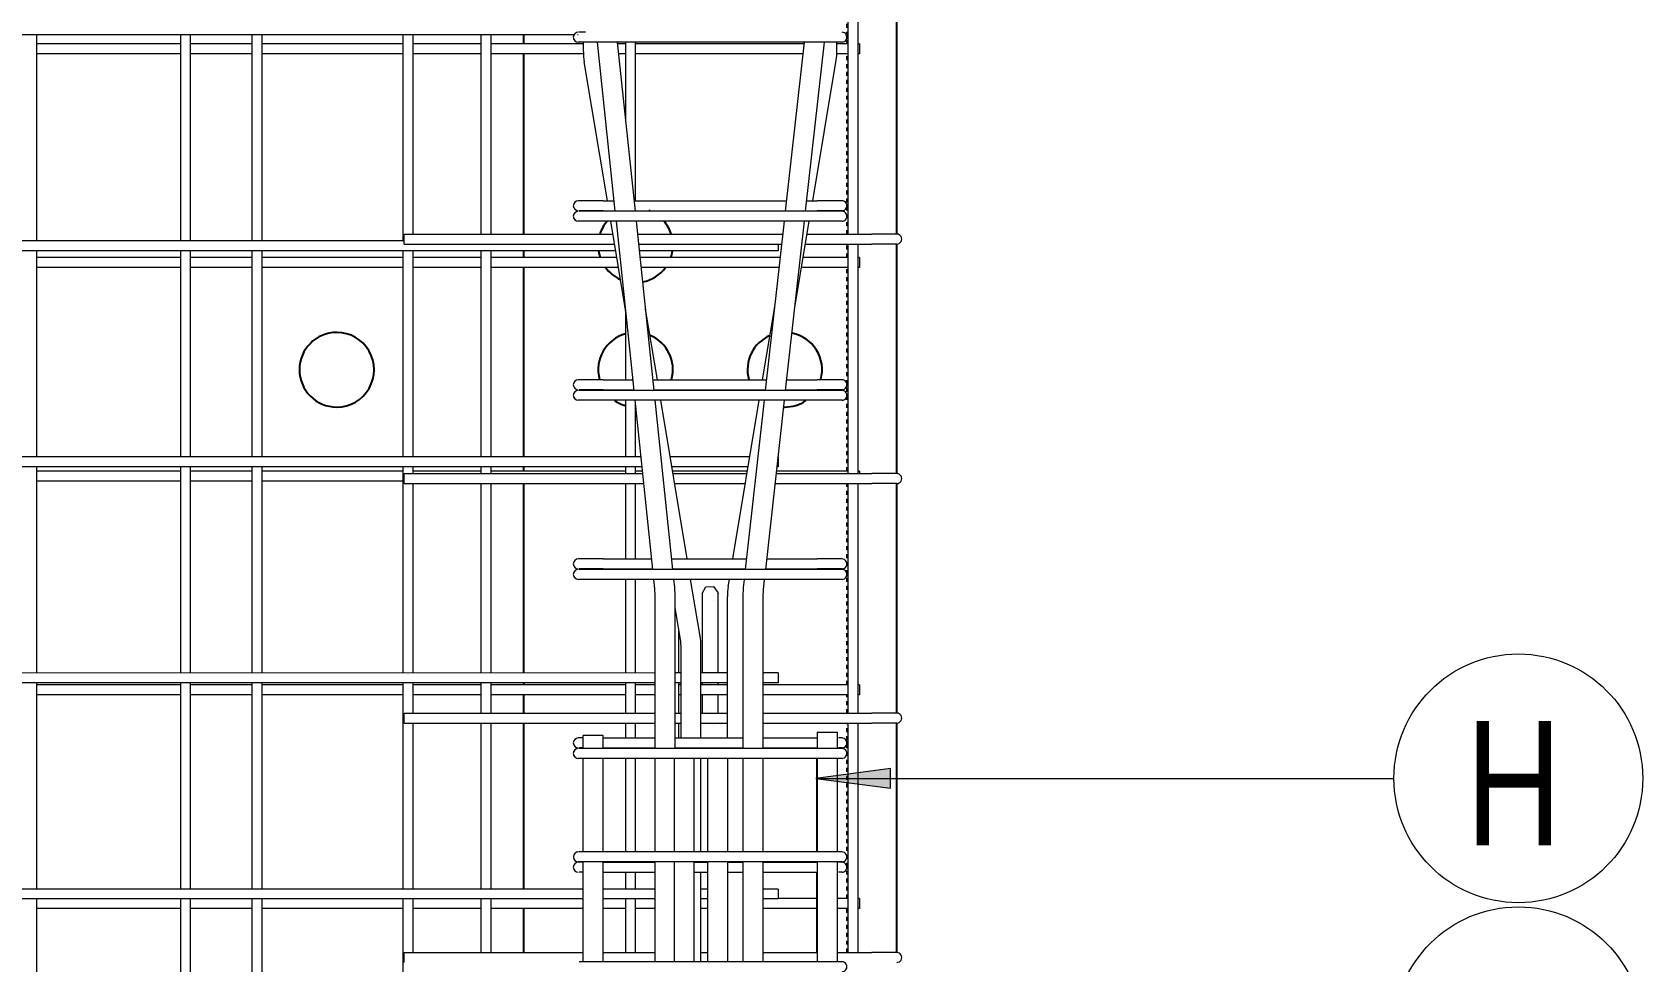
# Model space of a CAD drawing. Header units: millimetres. Extents: x -12508 to 11584, y -2169 to 13538.
# Drawn here: x -9081 to -7786, y -721 to 26 of the extents above; entities that cross this region are included whole.
import ezdxf

# ---------------------------------------------------------------- set-up
doc = ezdxf.new("R2010")
doc.units = ezdxf.units.MM
doc.linetypes.add('Dash', pattern=[6.36, 3.18, -3.18])
for name, color, linetype, lineweight in [('A-GENM', 13, 'Continuous', 18), ('A-WALL', 113, 'Continuous', 25), ('A-WALL-HDLN', 110, 'Dash', 25), ('S-COLS', 52, 'Continuous', 18), ('S-RBAR', 171, 'Continuous', 18), ('S-RBAR-IDEN', 171, 'Continuous', 9)]:
    doc.layers.add(name, color=color, linetype=linetype, lineweight=lineweight)
doc.styles.add('Nirmala UI Semilight', font='NirmalaS.ttf', dxfattribs={"width": 0.8, "height": 100})

# ---------------------------------------------------------------- blocks, each defined once
blk = doc.blocks.new('12_7Ø_ Lifting Insert_COLUMN - 12_9Ø Lifting insert-V5-Elevation Front 1')
at = {"layer": 'A-GENM'}
for p, q in [((-8538.2, -419.3), (-8538.2, -419.3)), ((-8533, -430.8), (-8533, -430.8)), ((-8541.9, -497.4), (-8541.9, -498.4)), ((-8529.2, -498.4), (-8529.2, -496.9)), ((-8538.2, -519.3), (-8538.2, -519.3)), ((-8533, -530.8), (-8533, -530.8))]:
    blk.add_line(p, q, dxfattribs=at)
at = {"layer": 'A-GENM', "flags": 128}
for points in [[(-8541.9, -425.1), (-8539, -419.7), (-8533, -419.3), (-8529.3, -424.2), (-8529.2, -425.1)], [(-8541.9, -425.1), (-8541.9, -429.1), (-8541.9, -440.7), (-8541.9, -457.9), (-8541.9, -477.8), (-8541.9, -488.9)], [(-8529.2, -488.9), (-8529.2, -472.3), (-8529.2, -452.8), (-8529.2, -436.9), (-8529.2, -427.2), (-8529.2, -425.1)], [(-8541.9, -506.4), (-8541.9, -513.2), (-8541.9, -521.2)], [(-8529.2, -521), (-8529.2, -509.4), (-8529.2, -506.4)]]:
    blk.add_lwpolyline(points, dxfattribs=at)
blk = doc.blocks.new('M_Rebar Tag_rfa MARK - ARROW-794226-Elevation Front 1')
at = {"layer": 'S-RBAR-IDEN'}
blk.add_circle((-7744.2, 3994.2), 100, dxfattribs=at)

msp = doc.modelspace()

# ---------------------------------------------------------------- hatches: boundary and pattern name
at = {"layer": 'S-RBAR-IDEN'}
msp.add_hatch(color=256, dxfattribs=at).paths.add_polyline_path([(-8450.73685, -573.65832), (-8390.73685, -581.55747), (-8390.73685, -565.75917)])

# ---------------------------------------------------------------- linework, layer by layer
at = {"layer": 'A-WALL'}
for p, q in [((-8385.5765, -136.15574), (-8385.57843, 48.34401)), ((-8685.59389, 23.9958), (-8685.59382, 16.9095)), ((-8685.59373, 8.9095), (-8685.59222, -136.15877)), ((-8685.59208, -149.64852), (-8685.59202, -154.84912)), ((-8385.57449, -328.65574), (-8385.57642, -144.15599)), ((-8685.59194, -162.84912), (-8685.59034, -315.29284)), ((-8685.59026, -323.29284), (-8685.59023, -326.60774)), ((-8685.59012, -336.65923), (-8685.58853, -488.93716)), ((-8385.57248, -521.15574), (-8385.57441, -336.65599)), ((-8685.58845, -496.93716), (-8685.58843, -498.36636)), ((-8685.58835, -506.36636), (-8685.58819, -521.15877)), ((-8685.58811, -529.15923), (-8685.58672, -662.58149)), ((-8385.57047, -713.65574), (-8385.5724, -529.15599)), ((-8685.58655, -678.12499), (-8685.58618, -713.65877))]:
    msp.add_line(p, q, dxfattribs=at)
for centre, start, end in [((-8595.57709, -145.15734), 139.42584031, 162.44042244), ((-8595.57709, -145.15734), 67.0132713, 69.31544581), ((-8595.57709, -145.15734), 17.56077485, 40.57535698), ((-8595.57709, -145.15734), 188.67508394, 198.99402167), ((-8595.57709, -145.15734), 341.00717562, 351.32611335), ((-8595.57709, -145.15734), 216.49687678, 245.90304185), ((-8595.57709, -145.15734), 281.15426092, 323.50432051), ((-8835.79339, -245.16017), 90.00059865, 270.00059865), ((-8835.79339, -245.16017), 270.00059865, 90.00059865), ((-8595.57536, -245.1566), 105.33203668, 195.00059864), ((-8595.57536, -245.1566), 345.00059864, 66.95538079), ((-8475.57536, -245.15535), 113.33504025, 195.00059864), ((-8475.57536, -245.15535), 345.00059864, 78.82202218), ((-8595.57536, -245.1566), 235.5706407, 254.66201278), ((-8475.57536, -245.15535), 270.00059865, 304.43055659), ((-8475.57536, -245.15535), 268.43945509, 270.00059865)]:
    msp.add_arc(centre, 30, start, end, dxfattribs=at)
at = {"layer": 'A-WALL-HDLN'}
for p, q in [((-8425.58011, 16.91221), (-8425.58044, 48.34349)), ((-8425.57851, -136.15606), (-8425.58003, 8.91221)), ((-8425.57832, -154.84641), (-8425.57843, -144.15651)), ((-8425.57652, -326.60503), (-8425.57824, -162.84641)), ((-8425.57473, -498.36365), (-8425.57642, -336.65651)), ((-8425.57449, -521.15606), (-8425.57465, -506.36365)), ((-8425.57294, -670.12227), (-8425.57441, -529.15651)), ((-8425.57248, -713.65606), (-8425.57285, -678.12227))]:
    msp.add_line(p, q, dxfattribs=at)
at = {"layer": 'S-COLS'}
for p, q in [((-8385.5765, -136.15574), (-8385.57843, 48.34401)), ((-8385.57449, -328.65574), (-8385.57642, -144.15599)), ((-8385.57248, -521.15574), (-8385.57441, -336.65599)), ((-8385.57047, -713.65574), (-8385.5724, -529.15599))]:
    msp.add_line(p, q, dxfattribs=at)
at = {"layer": 'S-RBAR'}
for p, q in [((-8424.63411, -136.15605), (-8424.63604, 48.3435)), ((-8416.63411, -136.15596), (-8416.63604, 48.34358)), ((-8644.85616, 23.99623), (-9815.5966, 23.98399)), ((-9076.92829, -141.65261), (-9076.93002, 23.99171)), ((-8961.24655, 16.90662), (-9076.92995, 16.90541)), ((-8961.2449, -141.6514), (-8961.24663, 23.99292)), ((-8953.2449, -141.65132), (-8953.24663, 23.993)), ((-8903.82578, 16.90722), (-8953.24655, 16.9067)), ((-8903.82413, -141.6508), (-8903.82586, 23.99352)), ((-8895.82413, -141.65072), (-8895.82586, 23.9936)), ((-8782.37627, 16.90849), (-8895.82578, 16.9073)), ((-8782.37462, -141.64953), (-8782.37635, 23.99479)), ((-8774.37467, -136.1597), (-8774.37635, 23.99487)), ((-8719.59662, 16.90914), (-8774.37627, 16.90857)), ((-8719.59502, -136.15913), (-8719.59669, 23.99545)), ((-8711.59502, -136.15905), (-8711.59669, 23.99553)), ((-8637.5023, 16.91), (-8711.59662, 16.90923)), ((-8641.59463, 23.99626), (-8642.36085, 23.99625)), ((-8637.50223, 10.27854), (-8637.50231, 18.17619)), ((-8611.83037, -117.77561), (-8626.09116, 18.17647)), ((-8449.59434, 18.17832), (-8621.59434, 18.17653)), ((-8595.7426, -117.77544), (-8610.00339, 18.17662)), ((-8603.50599, 16.91036), (-8609.87056, 16.91029)), ((-8603.50536, -43.77089), (-8603.50601, 18.17637)), ((-8595.50467, -109.31546), (-8595.50601, 18.1767)), ((-8459.92504, 16.91186), (-8595.50599, 16.91044)), ((-8474.94422, -117.77418), (-8459.78382, 18.17822)), ((-8458.84503, -117.77401), (-8443.68463, 18.17837)), ((-8433.70224, 11.48066), (-8433.70231, 18.17844)), ((-8424.63571, 16.91222), (-8433.7023, 16.91213)), ((-8415.59805, 16.91232), (-8416.63571, 16.91231)), ((-8415.59805, 16.91232), (-8415.59797, 8.91232)), ((-8961.24647, 8.90662), (-9076.92987, 8.90541)), ((-8903.8257, 8.90722), (-8953.24647, 8.9067)), ((-8782.37619, 8.90849), (-8895.8257, 8.9073)), ((-8719.59653, 8.90914), (-8774.37619, 8.90857)), ((-8637.44568, 8.91), (-8711.59653, 8.90923)), ((-8618.23067, -109.3157), (-8636.84905, 2.38739)), ((-8603.50591, 8.91036), (-8609.03139, 8.9103)), ((-8460.81714, 8.91185), (-8595.50591, 8.91044)), ((-8453.17128, -109.31397), (-8434.35525, 3.58951)), ((-8424.63563, 8.91222), (-8433.80832, 8.91213)), ((-8415.59797, 8.91232), (-8416.63563, 8.91231)), ((-8621.59461, -109.31573), (-8612.71778, -109.31564)), ((-8596.63001, -109.31547), (-8474.00082, -109.31419)), ((-8457.90163, -109.31402), (-8449.59461, -109.31393)), ((-8621.59453, -117.31573), (-8611.87862, -117.31563)), ((-8449.59292, -117.77391), (-8621.59292, -117.77571)), ((-8449.59283, -125.77391), (-8621.59283, -125.77571)), ((-8603.35772, -198.54764), (-8615.48712, -125.77593)), ((-8596.73041, -261.72768), (-8610.9912, -125.77562)), ((-8595.79085, -117.31546), (-8474.89292, -117.3142)), ((-8580.64264, -261.72751), (-8594.90342, -125.77553)), ((-8490.99672, -261.72658), (-8475.83632, -125.77419)), ((-8474.89753, -261.72641), (-8459.73713, -125.77402)), ((-8467.46746, -195.09657), (-8455.91444, -125.77398)), ((-8458.79373, -117.31403), (-8449.59453, -117.31393)), ((-8781.57885, -141.64952), (-9815.59487, -141.66033)), ((-8781.57891, -136.15978), (-8613.75666, -136.15802)), ((-8781.57882, -144.15978), (-8781.57891, -136.15978)), ((-8593.81437, -136.15781), (-8476.99409, -136.15659)), ((-8457.64473, -136.15639), (-8405.57891, -136.15585)), ((-8611.50823, -149.64775), (-9815.59478, -149.66033)), ((-9076.92648, -315.29693), (-9076.92821, -149.65261)), ((-8961.24476, -154.852), (-9076.92815, -154.85321)), ((-8961.24308, -315.29572), (-8961.24481, -149.6514)), ((-8953.24308, -315.29564), (-8953.24481, -149.65132)), ((-8903.82399, -154.8514), (-8953.24476, -154.85192)), ((-8903.82231, -315.29512), (-8903.82404, -149.6508)), ((-8895.82231, -315.29504), (-8895.82404, -149.65072)), ((-8782.37448, -154.85013), (-8895.82399, -154.85132)), ((-8782.3728, -315.29385), (-8782.37453, -149.64953)), ((-8781.57882, -144.15978), (-8612.42325, -144.15801)), ((-8774.3728, -315.29377), (-8774.37453, -149.64945)), ((-8719.59482, -154.84948), (-8774.37448, -154.85005)), ((-8719.59314, -315.2932), (-8719.59488, -149.64888)), ((-8711.59314, -315.29311), (-8711.59488, -149.64879)), ((-8610.64141, -154.84834), (-8711.59482, -154.84939)), ((-8592.9752, -144.15781), (-8477.88619, -144.1566)), ((-8480.80923, -149.64638), (-8592.39935, -149.64755)), ((-8479.0783, -154.84697), (-8591.85383, -154.84814)), ((-8480.80929, -144.15663), (-8480.80923, -149.64638)), ((-8424.63392, -154.8464), (-8460.7596, -154.84677)), ((-8458.97798, -144.15641), (-8405.57882, -144.15585)), ((-8424.6321, -328.65605), (-8424.63403, -144.1565)), ((-8416.6321, -328.65596), (-8416.63403, -144.15642)), ((-8415.59626, -154.8463), (-8416.63392, -154.84631)), ((-8415.59626, -154.8463), (-8415.59617, -162.8463)), ((-8961.24468, -162.852), (-9076.92807, -162.85321)), ((-8903.8239, -162.8514), (-8953.24468, -162.85192)), ((-8782.3744, -162.85013), (-8895.8239, -162.85132)), ((-8719.59474, -162.84948), (-8774.3744, -162.85005)), ((-8609.30799, -162.84833), (-8711.59474, -162.84939)), ((-8479.9704, -162.84697), (-8591.01467, -162.84814)), ((-8424.63383, -162.8464), (-8462.09284, -162.84679)), ((-8415.59617, -162.8463), (-8416.63383, -162.84631)), ((-8483.62682, -194.72864), (-8481.74171, -178.73139)), ((-8493.38171, -253.26176), (-8483.32094, -192.89325)), ((-8602.71919, -204.63495), (-8603.62726, -196.93055)), ((-8603.50317, -253.26291), (-8603.50375, -197.97845)), ((-8578.01724, -253.26264), (-8587.49566, -196.3958)), ((-8621.59311, -253.2631), (-8597.61833, -253.26285)), ((-8581.53057, -253.26268), (-8490.05278, -253.26173)), ((-8473.95359, -253.26156), (-8449.59311, -253.2613)), ((-8621.59302, -261.2631), (-8596.77917, -261.26284)), ((-8449.59141, -261.72614), (-8621.59141, -261.72794)), ((-8449.59133, -269.72614), (-8621.59133, -269.72794)), ((-8603.50252, -315.29198), (-8603.503, -269.7281)), ((-8581.63045, -405.67976), (-8595.89123, -269.72776)), ((-8580.6914, -261.26267), (-8490.94488, -261.26173)), ((-8565.54268, -405.67959), (-8579.80346, -269.72768)), ((-8554.02451, -397.20976), (-8575.2729, -269.72766)), ((-8517.37143, -397.20938), (-8496.12568, -269.72663)), ((-8507.04922, -405.67898), (-8491.88882, -269.72659)), ((-8490.95002, -405.67881), (-8475.78963, -269.72642)), ((-8474.84569, -261.26157), (-8449.59302, -261.2613)), ((-8595.50252, -315.2919), (-8595.50296, -273.42928)), ((-8590.27259, -323.29185), (-9815.59297, -323.30465)), ((-8591.11176, -315.29186), (-9485.57703, -315.3012)), ((-9076.92466, -488.94125), (-9076.92639, -323.29693)), ((-8961.24127, -488.94004), (-8961.243, -323.29572)), ((-8953.24127, -488.93996), (-8953.243, -323.29564)), ((-8903.8205, -488.93944), (-8903.82223, -323.29512)), ((-8895.8205, -488.93936), (-8895.82223, -323.29504)), ((-8782.37099, -488.93818), (-8782.37272, -323.29385)), ((-8774.37266, -328.6597), (-8774.37272, -323.29377)), ((-8719.59301, -328.65913), (-8719.59306, -323.2932)), ((-8711.59301, -328.65905), (-8711.59306, -323.29311)), ((-8603.50238, -328.65792), (-8603.50244, -323.29198)), ((-8595.50238, -328.65783), (-8595.50244, -323.2919)), ((-8503.71924, -315.29094), (-8567.67841, -315.29161)), ((-8505.05249, -323.29096), (-8566.345, -323.2916)), ((-8480.80742, -323.2907), (-8481.76272, -323.29071)), ((-8480.8075, -315.2907), (-8480.80742, -323.2907)), ((-8961.24297, -326.61062), (-9076.92636, -326.61183)), ((-8961.24288, -334.61062), (-9076.92628, -334.61183)), ((-8903.82219, -326.61002), (-8953.24297, -326.61054)), ((-8903.82211, -334.61002), (-8953.24288, -334.61054)), ((-8782.37269, -326.60876), (-8895.82219, -326.60994)), ((-8782.3726, -334.60876), (-8895.82211, -334.60994)), ((-8781.57689, -328.65978), (-8589.70973, -328.65777)), ((-8781.57681, -336.65978), (-8781.57689, -328.65978)), ((-8719.59303, -326.6081), (-8774.37269, -326.60867)), ((-8603.5024, -326.60689), (-8711.59303, -326.60802)), ((-8589.92487, -326.60674), (-8595.5024, -326.6068)), ((-8505.60494, -326.60586), (-8565.79248, -326.60649)), ((-8565.45062, -328.65752), (-8505.94675, -328.6569)), ((-8482.36109, -328.65665), (-8405.57689, -328.65585)), ((-8424.63212, -326.60502), (-8482.13237, -326.60562)), ((-8415.59446, -326.60492), (-8416.63212, -326.60493)), ((-8415.59446, -326.60492), (-8415.59444, -328.65595)), ((-8781.57681, -336.65978), (-8588.87056, -336.65776)), ((-8774.37099, -488.93809), (-8774.37258, -336.66015)), ((-8719.59133, -488.93752), (-8719.59292, -336.65913)), ((-8711.59133, -488.93744), (-8711.59292, -336.65905)), ((-8603.50167, -397.21028), (-8603.5023, -336.65837)), ((-8595.50167, -397.2102), (-8595.5023, -336.65829)), ((-8564.1172, -336.6575), (-8507.28, -336.65691)), ((-8483.25319, -336.65666), (-8405.57681, -336.65585)), ((-8424.63009, -521.15605), (-8424.63202, -336.6565)), ((-8416.63009, -521.15596), (-8416.63202, -336.65642)), ((-8621.5916, -397.21047), (-8582.51889, -397.21006)), ((-8566.43112, -397.20989), (-8506.10474, -397.20926)), ((-8490.00555, -397.20909), (-8449.5916, -397.20867)), ((-8621.59152, -405.21047), (-8581.67972, -405.21005)), ((-8449.58991, -405.67838), (-8621.58991, -405.68017)), ((-8449.58983, -413.67838), (-8621.58983, -413.68017)), ((-8603.50158, -405.67999), (-8603.50158, -405.21063)), ((-8603.50071, -488.93631), (-8603.50149, -413.68033)), ((-8595.50158, -405.6799), (-8595.50158, -405.2102)), ((-8595.50071, -488.93622), (-8595.50149, -413.68)), ((-8579.99955, -421.22755), (-8580.79127, -413.67992)), ((-8565.59195, -405.20988), (-8506.99684, -405.20927)), ((-8564.08686, -419.55837), (-8564.70352, -413.67958)), ((-8552.6128, -405.67945), (-8552.69109, -405.20975)), ((-8543.67568, -459.29873), (-8551.27939, -413.67944)), ((-8521.07872, -419.45457), (-8520.11621, -413.67911)), ((-8518.78296, -405.6791), (-8518.70468, -405.20939)), ((-8508.67793, -420.28461), (-8507.94132, -413.67899)), ((-8492.77649, -422.05782), (-8491.84213, -413.67882)), ((-8490.89765, -405.2091), (-8449.59152, -405.20867)), ((-8579.70064, -426.969), (-8579.99955, -421.22755)), ((-8579.69936, -549.63197), (-8579.70064, -426.969)), ((-8563.70064, -426.96883), (-8564.08686, -419.55837)), ((-8563.69936, -549.6318), (-8563.70064, -426.96883)), ((-8509.09131, -427.74727), (-8508.67793, -420.28461)), ((-8493.09131, -427.7471), (-8492.77649, -422.05782)), ((-8559.45796, -461.92928), (-8563.70054, -436.47541)), ((-8521.73054, -541.15679), (-8521.73173, -427.34572)), ((-8509.09004, -549.63123), (-8509.09131, -427.74727)), ((-8493.09004, -549.63107), (-8493.09131, -427.7471)), ((-8560.89883, -488.93586), (-8560.8992, -453.28235)), ((-8559.02173, -541.15718), (-8559.02251, -467.19004)), ((-8543.02173, -541.15702), (-8543.02251, -467.18988)), ((-8579.69999, -488.93606), (-9815.59124, -488.94897)), ((-8559.02228, -488.93584), (-8563.69999, -488.93589)), ((-8521.73109, -488.93545), (-8543.02228, -488.93568)), ((-8480.80568, -488.93502), (-8493.09068, -488.93515)), ((-8480.80568, -488.93502), (-8480.8056, -496.93502)), ((-8579.69991, -496.93606), (-9775.59106, -496.94855)), ((-9076.92285, -662.58558), (-9076.92458, -496.94125)), ((-8961.24117, -498.36924), (-9076.92457, -498.37045)), ((-8961.23946, -662.58437), (-8961.24119, -496.94004)), ((-8953.23946, -662.58428), (-8953.24119, -496.93996)), ((-8903.8204, -498.36864), (-8953.24117, -498.36916)), ((-8903.81868, -662.58377), (-8903.82041, -496.93944)), ((-8895.81868, -662.58368), (-8895.82041, -496.93936)), ((-8782.37089, -498.36738), (-8895.8204, -498.36856)), ((-8782.36917, -662.5825), (-8782.37091, -496.93818)), ((-8774.37065, -521.1597), (-8774.37091, -496.93809)), ((-8719.59123, -498.36672), (-8774.37089, -498.36729)), ((-8719.59099, -521.15913), (-8719.59125, -496.93752)), ((-8711.59099, -521.15905), (-8711.59125, -496.93744)), ((-8603.50061, -498.36551), (-8711.59123, -498.36664)), ((-8603.50037, -521.15792), (-8603.50062, -496.93631)), ((-8595.50037, -521.15783), (-8595.50062, -496.93622)), ((-8579.69989, -498.36526), (-8595.50061, -498.36542)), ((-8559.0222, -496.93584), (-8563.69991, -496.93589)), ((-8560.89849, -521.15747), (-8560.89875, -496.93586)), ((-8559.02218, -498.36504), (-8560.89873, -498.36506)), ((-8521.73101, -496.93545), (-8543.0222, -496.93568)), ((-8521.73099, -498.36465), (-8543.02218, -498.36487)), ((-8480.8056, -496.93502), (-8493.09059, -496.93515)), ((-8424.63033, -498.36364), (-8493.09058, -498.36435)), ((-8415.59267, -498.36354), (-8416.63033, -498.36355)), ((-8415.59267, -498.36354), (-8415.59258, -506.36354)), ((-8961.24109, -506.36924), (-9076.92448, -506.37045)), ((-8903.82032, -506.36864), (-8953.24109, -506.36916)), ((-8782.37081, -506.36738), (-8895.82032, -506.36856)), ((-8719.59115, -506.36672), (-8774.37081, -506.36729)), ((-8603.50053, -506.36551), (-8711.59115, -506.36664)), ((-8579.69981, -506.36526), (-8595.50053, -506.36542)), ((-8559.0221, -506.36504), (-8560.89865, -506.36506)), ((-8521.73091, -506.36465), (-8543.0221, -506.36487)), ((-8424.63025, -506.36364), (-8493.09049, -506.36435)), ((-8415.59258, -506.36354), (-8416.63025, -506.36355)), ((-8781.57488, -521.15978), (-8579.69966, -521.15767)), ((-8781.5748, -529.15978), (-8781.57488, -521.15978)), ((-8781.5748, -529.15978), (-8579.69957, -529.15767)), ((-8774.36917, -662.58241), (-8774.37057, -529.16015)), ((-8719.58952, -662.58184), (-8719.59091, -529.15913)), ((-8711.58952, -662.58176), (-8711.59091, -529.15905)), ((-8603.50016, -541.15765), (-8603.50029, -529.15837)), ((-8595.50016, -541.15756), (-8595.50029, -529.15829)), ((-8563.69966, -521.1575), (-8559.02194, -521.15745)), ((-8563.69957, -529.1575), (-8559.02186, -529.15745)), ((-8560.89828, -541.1572), (-8560.89841, -529.15747)), ((-8543.02194, -521.15728), (-8521.73075, -521.15706)), ((-8543.02186, -529.15728), (-8521.73067, -529.15706)), ((-8493.09034, -521.15676), (-8405.57488, -521.15585)), ((-8493.09026, -529.15676), (-8405.5748, -529.15585)), ((-8424.62808, -713.65605), (-8424.63001, -529.1565)), ((-8416.62808, -713.65596), (-8416.63001, -529.15642)), ((-8621.58958, -539.09119), (-8637.58958, -539.09135)), ((-8637.58947, -549.63262), (-8637.58958, -539.09135)), ((-8621.58947, -549.63241), (-8621.58958, -539.09119)), ((-8621.58956, -541.15784), (-8579.69945, -541.1574)), ((-8563.69945, -541.15723), (-8509.09013, -541.15666)), ((-8493.09013, -541.15649), (-8449.59049, -541.15604)), ((-8449.58961, -536.58939), (-8433.58961, -536.58922)), ((-8449.58961, -536.58939), (-8449.58947, -549.63061)), ((-8433.58961, -536.58922), (-8433.58947, -549.6305)), ((-8621.58948, -549.15784), (-8579.69936, -549.1574)), ((-8449.58841, -549.63061), (-8621.58841, -549.63241)), ((-8603.50007, -549.63222), (-8603.50008, -549.158)), ((-8595.50007, -549.63214), (-8595.50008, -549.15756)), ((-8563.69936, -549.15723), (-8509.09005, -549.15666)), ((-8560.8982, -549.63177), (-8560.8982, -549.1572)), ((-8559.02165, -549.63175), (-8559.02165, -549.15718)), ((-8543.02165, -549.63159), (-8543.02165, -549.15702)), ((-8521.73046, -549.63136), (-8521.73046, -549.15679)), ((-8493.09005, -549.15649), (-8449.5904, -549.15604)), ((-8637.58861, -632.78058), (-8637.58939, -557.63274)), ((-8621.58861, -632.78037), (-8621.58939, -557.63266)), ((-8449.58832, -557.63061), (-8621.58832, -557.63241)), ((-8603.49921, -632.78018), (-8603.49999, -557.63257)), ((-8595.49921, -632.78009), (-8595.49999, -557.63223)), ((-8579.69849, -632.77993), (-8579.69927, -557.63215)), ((-8564.60369, -557.63181), (-8564.60291, -632.77977)), ((-8548.60369, -557.63165), (-8548.60291, -632.7796)), ((-8543.02078, -632.77954), (-8543.02156, -557.63159)), ((-8537.70317, -557.63153), (-8537.70238, -632.77949)), ((-8521.70317, -557.63136), (-8521.70238, -632.77932)), ((-8509.08917, -632.77919), (-8509.08996, -557.63123)), ((-8493.08917, -632.77902), (-8493.08996, -557.63107)), ((-8450.04031, -557.63062), (-8450.03952, -632.77857)), ((-8449.58939, -557.63061), (-8449.58861, -632.77857)), ((-8433.58939, -557.6305), (-8433.58861, -632.77846)), ((-8449.58754, -632.77857), (-8621.58754, -632.78037)), ((-8637.58768, -721.09118), (-8637.58852, -640.7807)), ((-8621.58768, -721.09096), (-8621.58852, -640.78062)), ((-8621.58852, -641.09143), (-8579.6984, -641.09099)), ((-8449.58745, -640.77857), (-8621.58745, -640.78037)), ((-8579.69757, -721.09053), (-8579.69841, -640.7801)), ((-8564.60282, -640.77977), (-8564.60198, -721.09037)), ((-8548.60282, -640.7796), (-8548.60198, -721.0902)), ((-8548.60282, -641.09067), (-8537.7023, -641.09055)), ((-8537.7023, -640.77949), (-8537.70146, -721.09009)), ((-8521.7023, -640.77932), (-8521.70146, -721.08992)), ((-8521.7023, -641.09039), (-8509.08909, -641.09026)), ((-8509.08825, -721.08979), (-8509.08909, -640.77919)), ((-8493.08825, -721.08962), (-8493.08909, -640.77902)), ((-8493.08909, -641.09009), (-8449.58944, -641.08963)), ((-8449.58852, -640.77857), (-8449.58768, -721.08917)), ((-8433.58852, -640.77846), (-8433.58768, -721.08905)), ((-8621.58843, -649.09143), (-8579.69832, -649.09099)), ((-8603.49889, -662.58063), (-8603.49903, -649.09159)), ((-8595.49889, -662.58055), (-8595.49903, -649.09116)), ((-8548.60274, -649.09067), (-8537.70221, -649.09055)), ((-8543.01985, -721.09014), (-8543.02061, -649.09061)), ((-8521.70221, -649.09039), (-8509.089, -649.09026)), ((-8493.089, -649.09009), (-8449.58936, -649.08963)), ((-8450.03935, -649.08989), (-8450.03868, -713.65631)), ((-8637.58922, -662.58099), (-9815.58942, -662.59329)), ((-8637.58913, -670.58099), (-9775.58924, -670.59288)), ((-9076.92104, -836.2299), (-9076.92277, -670.58558)), ((-8961.23764, -836.22869), (-8961.23937, -670.58437)), ((-8953.23764, -836.22861), (-8953.23937, -670.58428)), ((-8903.81687, -836.22809), (-8903.8186, -670.58377)), ((-8895.81687, -836.22801), (-8895.8186, -670.58368)), ((-8782.36736, -836.22682), (-8782.36909, -670.5825)), ((-8774.36864, -713.6597), (-8774.36909, -670.58241)), ((-8719.58898, -713.65913), (-8719.58943, -670.58184)), ((-8711.58898, -713.65905), (-8711.58943, -670.58176)), ((-8579.69818, -662.58038), (-8621.58829, -662.58082)), ((-8579.69809, -670.58038), (-8621.58821, -670.58082)), ((-8603.49836, -713.65792), (-8603.49881, -670.58063)), ((-8595.49836, -713.65783), (-8595.49881, -670.58055)), ((-8537.70207, -662.57994), (-8543.02046, -662.58)), ((-8537.70199, -670.57994), (-8543.02038, -670.58)), ((-8480.80387, -662.57935), (-8493.08886, -662.57948)), ((-8480.80379, -670.57935), (-8493.08878, -670.57948)), ((-8480.80387, -662.57935), (-8480.80379, -670.57935)), ((-8450.03996, -670.12252), (-8480.80379, -670.12285)), ((-8424.62853, -670.12226), (-8433.58821, -670.12235)), ((-8415.59087, -670.12216), (-8416.62853, -670.12218)), ((-8415.59087, -670.12216), (-8415.59079, -678.12216)), ((-8961.23929, -678.12787), (-9076.92269, -678.12907)), ((-8903.81852, -678.12727), (-8953.23929, -678.12778)), ((-8782.36901, -678.126), (-8895.81852, -678.12718)), ((-8719.58935, -678.12534), (-8774.36901, -678.12591)), ((-8637.58963, -678.12448), (-8711.58935, -678.12526)), ((-8603.49873, -678.12413), (-8621.58813, -678.12432)), ((-8579.69802, -678.12388), (-8595.49873, -678.12404)), ((-8537.70536, -678.12344), (-8543.0203, -678.1235)), ((-8450.03988, -678.12252), (-8493.0887, -678.12297)), ((-8424.62845, -678.12226), (-8433.58813, -678.12235)), ((-8415.59079, -678.12216), (-8416.62845, -678.12218)), ((-8781.57287, -713.65978), (-8637.58868, -713.65827)), ((-8781.57279, -721.65978), (-8781.57287, -713.65978)), ((-8621.58776, -713.65811), (-8579.69764, -713.65767)), ((-8449.58661, -721.08917), (-8621.58661, -721.09096)), ((-8543.01993, -713.65728), (-8537.70154, -713.65723)), ((-8493.08833, -713.65676), (-8449.58868, -713.65631)), ((-8433.58776, -713.65614), (-8405.57287, -713.65585))]:
    msp.add_line(p, q, dxfattribs=at)
for centre, radius, start, end in [((-8641.59461, 22.17621), 4, 90.00059865, 270.00059865), ((-8429.59461, 22.17843), 4, 270.00059865, 90.00059865), ((-8641.59787, 22.17473), 4, 152.77551742, 165.00059865), ((-8641.59787, 22.17473), 4, 195.00059865, 240.00059865), ((-8589.50223, 10.27904), 48, 180.00059864, 189.46292085), ((-8481.70224, 11.48016), 48, 350.53827644, 0.00059864), ((-8641.5948, -113.31605), 4, 90.00059865, 270.00059865), ((-8429.5948, -113.31383), 4, 270.00059865, 90.00059865), ((-8641.59311, -121.77602), 4, 90.00059865, 270.00059865), ((-8641.59637, -121.7775), 4, 120.00059865, 165.00059865), ((-8641.59637, -121.7775), 4, 195.00059865, 240.00059865), ((-8641.59637, -121.7775), 4, 90.00059865, 105.00059865), ((-8429.59311, -121.77381), 4, 270.00059865, 90.00059865), ((-8385.5791, -140.15574), 4, 270.00059865, 90.00059865), ((-8641.5933, -257.26341), 4, 90.00059865, 270.00059865), ((-8429.5933, -257.2612), 4, 270.00059865, 90.00059865), ((-8641.5916, -265.72826), 4, 90.00059865, 270.00059865), ((-8641.59487, -265.72974), 4, 120.00059865, 165.00059865), ((-8641.59487, -265.72974), 4, 195.00059865, 240.00059865), ((-8641.59487, -265.72974), 4, 90.00059865, 105.00059865), ((-8429.5916, -265.72604), 4, 270.00059865, 90.00059865), ((-8385.57708, -332.65574), 4, 270.00059865, 90.00059865), ((-8641.59179, -401.21078), 4, 90.00059865, 270.00059865), ((-8429.59179, -401.20857), 4, 270.00059865, 90.00059865), ((-8641.5901, -409.68049), 4, 90.00059865, 270.00059865), ((-8641.59336, -409.68197), 4, 120.00059865, 165.00059865), ((-8641.59336, -409.68197), 4, 195.00059865, 240.00059865), ((-8641.59336, -409.68197), 4, 90.00059865, 105.00059865), ((-8429.5901, -409.67827), 4, 270.00059865, 90.00059865), ((-8473.73173, -427.34522), 48, 170.53827644, 180.00059865), ((-8591.02251, -467.19038), 32, 0.00059865, 9.46292085), ((-8591.02251, -467.19038), 48, 0.00059865, 9.46292085), ((-8385.57507, -525.15574), 4, 270.00059865, 90.00059865), ((-8641.59029, -545.15815), 4, 90.00059865, 270.00059865), ((-8429.59029, -545.15594), 4, 270.00059865, 90.00059865), ((-8641.58859, -553.63272), 4, 90.00059865, 270.00059865), ((-8641.59186, -553.6342), 4, 120.00059865, 165.00059865), ((-8641.59186, -553.6342), 4, 195.00059865, 240.00059865), ((-8641.59186, -553.6342), 4, 90.00059865, 105.00059865), ((-8429.58859, -553.63051), 4, 270.00059865, 90.00059865), ((-8641.58773, -636.78068), 4, 90.00059865, 270.00059865), ((-8641.59099, -636.78216), 4, 120.00059865, 165.00059865), ((-8641.59099, -636.78216), 4, 90.00059865, 105.00059865), ((-8429.58773, -636.77846), 4, 270.00059865, 90.00059865), ((-8641.58925, -645.09174), 4, 90.00059865, 270.00059865), ((-8641.59099, -636.78216), 4, 195.00059865, 240.00059865), ((-8429.58925, -645.08953), 4, 270.00059865, 90.00059865), ((-8429.5868, -725.08906), 4, 270.00059865, 90.00059865), ((-8385.57306, -717.65574), 4, 270.00059865, 90.00059865)]:
    msp.add_arc(centre, radius, start, end, dxfattribs=at)
for centre, start_param, end_param in [((-8621.59465, 26.17642), 3.0501999017, 3.1415812134), ((-8621.59465, 26.17642), 2.3561879656, 2.8797741024), ((-8621.59457, 18.17642), 2.4393951195, 3.1415927851), ((-8621.59457, 18.17642), 2.264812432, 2.4475560892), ((-8621.59457, 18.17642), 1.5707847551, 2.2729734392), ((-8449.59457, 18.17822), 0.0000001315, 1.5707847551), ((-8621.59484, -109.31584), 1.5707847551, 3.1415927849), ((-8449.59484, -109.31404), 0.0000001317, 1.5707847551), ((-8621.59315, -117.77581), 3.0501999015, 3.1415812132), ((-8621.59307, -125.77581), 2.4393951196, 3.1415927854), ((-8621.59476, -117.31584), 2.3561714124, 2.8797741018), ((-8621.59315, -117.77581), 2.3561879656, 2.8797741022), ((-8621.59307, -125.77581), 2.2648124321, 2.4475560896), ((-8621.59476, -117.31584), 1.5707847551, 2.3561714121), ((-8621.59315, -117.77581), 1.5707847551, 2.3561714126), ((-8621.59307, -125.77581), 1.5707847551, 2.2729734392), ((-8449.59476, -117.31404), 0.7853750857, 1.5707847551), ((-8449.59307, -125.77402), 0.0000001316, 1.5707847551), ((-8449.59315, -117.77402), 6.2831738668, 7.8539584905), ((-8449.59476, -117.31404), 6.2831680815, 7.0685603932), ((-8405.57914, -136.15595), 0.0000001313, 1.5707847551), ((-8405.57905, -144.15595), 6.2831738671, 7.8539584905), ((-8621.59334, -253.26321), 1.5707847551, 3.1415927843), ((-8449.59334, -253.26141), 0.000000131, 1.5707847551), ((-8621.59164, -261.72805), 3.0501999012, 3.1415812132), ((-8621.59156, -269.72805), 2.4393951197, 3.1415927852), ((-8621.59326, -261.26321), 2.3561714122, 2.8797741015), ((-8621.59164, -261.72805), 2.3561879653, 2.8797741023), ((-8621.59156, -269.72805), 2.2648124322, 2.4475560897), ((-8621.59326, -261.26321), 1.5707847551, 2.3561714119), ((-8621.59164, -261.72805), 1.5707847551, 2.3561714123), ((-8621.59156, -269.72805), 1.5707847551, 2.2729734395), ((-8449.59326, -261.26141), 0.7853750858, 1.5707847551), ((-8449.59156, -269.72625), 0.0000001316, 1.5707847551), ((-8449.59164, -261.72625), 6.2831738663, 7.8539584905), ((-8449.59326, -261.26141), 6.2831680807, 7.068560393), ((-8405.57713, -328.65595), 0.0000001321, 1.5707847551), ((-8405.57704, -336.65595), 6.2831738668, 7.8539584905), ((-8621.59184, -397.21057), 1.5707847551, 3.1415927841), ((-8449.59184, -397.20878), 0.0000001316, 1.5707847551), ((-8621.59014, -405.68028), 3.0501998996, 3.1415812111), ((-8621.59006, -413.68028), 2.4393951186, 3.1415927841), ((-8621.59175, -405.21057), 2.3561714125, 2.8797741016), ((-8621.59014, -405.68028), 2.3561879643, 2.8797741012), ((-8621.59006, -413.68028), 2.2648124318, 2.4475560877), ((-8621.59175, -405.21057), 1.5707847551, 2.3561714126), ((-8621.59014, -405.68028), 1.5707847551, 2.3561714116), ((-8621.59006, -413.68028), 1.5707847551, 2.2729734388), ((-8449.59175, -405.20878), 0.7853750845, 1.5707847551), ((-8449.59006, -413.67848), 0.000000131, 1.5707847551), ((-8449.59014, -405.67848), 6.2831738674, 7.8539584905), ((-8449.59175, -405.20878), 6.2831680802, 7.0685603921), ((-8405.57512, -521.15595), 0.0000001321, 1.5707847551), ((-8405.57503, -529.15595), 6.2831738668, 7.8539584905), ((-8621.59033, -541.15794), 2.523555301, 3.1415927846), ((-8449.59033, -541.15614), 0.000000131, 0.5362039376), ((-8621.58864, -549.63251), 3.0501998995, 3.1415812111), ((-8621.59025, -549.15794), 2.5441392248, 2.8797741031), ((-8621.58864, -549.63251), 2.3561879641, 2.8797741011), ((-8621.58864, -549.63251), 1.5707847551, 2.3561714115), ((-8449.58864, -549.63072), 6.2831738668, 7.8539584905), ((-8449.59025, -549.15614), 6.2831680807, 6.8193943597), ((-8621.58855, -557.63251), 2.4393951193, 3.1415927846), ((-8621.58855, -557.63251), 2.2648124321, 2.4475560881), ((-8621.58855, -557.63251), 1.5707847551, 2.2729734392), ((-8449.58855, -557.63072), 0.000000131, 1.5707847551), ((-8621.58777, -632.78047), 3.0501999015, 3.1415812122), ((-8621.58777, -632.78047), 2.3561879649, 2.8797741018), ((-8621.58777, -632.78047), 1.5707847551, 2.3561714123), ((-8449.58777, -632.77867), 6.2831738668, 7.8539584905), ((-8621.58929, -641.09154), 2.5235553017, 3.1415927879), ((-8621.58768, -640.78047), 2.4393951184, 3.1415927846), ((-8621.58768, -640.78047), 2.2648124312, 2.4475560894), ((-8621.58768, -640.78047), 1.5707847551, 2.272973439), ((-8449.58768, -640.77867), 0.0000001321, 1.5707847551), ((-8449.58929, -641.08974), 0.0000001321, 0.5362039387), ((-8621.5892, -649.09154), 2.5441392254, 2.8797741051), ((-8449.5892, -649.08974), 6.2831680807, 6.8193943582), ((-8621.58685, -721.09107), 2.3561879645, 2.8797741016), ((-8621.58685, -721.09107), 1.5707847551, 2.3561714136), ((-8449.58685, -721.08927), 6.283173869, 7.8539584905), ((-8405.5731, -713.65595), 0.0000001299, 1.5707847551)]:
    msp.add_ellipse(centre, major_axis=(20, 0.00021), ratio=0.0000052538, start_param=start_param, end_param=end_param, dxfattribs=at)
at = {"layer": 'S-RBAR-IDEN'}
for p, q in [((-8390.73685, -565.75917), (-8450.73685, -573.65832)), ((-8390.73685, -581.55747), (-8390.73685, -565.75917)), ((-8450.73685, -573.65832), (-8390.73685, -581.55747)), ((-8450.73685, -573.65832), (-7985.82615, -573.65832))]:
    msp.add_line(p, q, dxfattribs=at)

# ---------------------------------------------------------------- block references
at = {"layer": 'A-GENM'}
msp.add_blockref('12_7Ø_ Lifting Insert_COLUMN - 12_9Ø Lifting insert-V5-Elevation Front 1', (0, 0), dxfattribs=at)
at = {"layer": 'S-RBAR-IDEN'}
for p in [(-141.65204, -4567.82867), (-141.65204, -4771.14502)]:
    msp.add_blockref('M_Rebar Tag_rfa MARK - ARROW-794226-Elevation Front 1', p, dxfattribs=at)

# ---------------------------------------------------------------- texts
at = {"layer": 'S-RBAR-IDEN', "insert": (-7928.19531, -527.57642), "char_height": 100, "width": 94.9198, "attachment_point": 1, "style": 'Nirmala UI Semilight'}
msp.add_mtext('H', dxfattribs=at)

doc.saveas('drawing.dxf')
